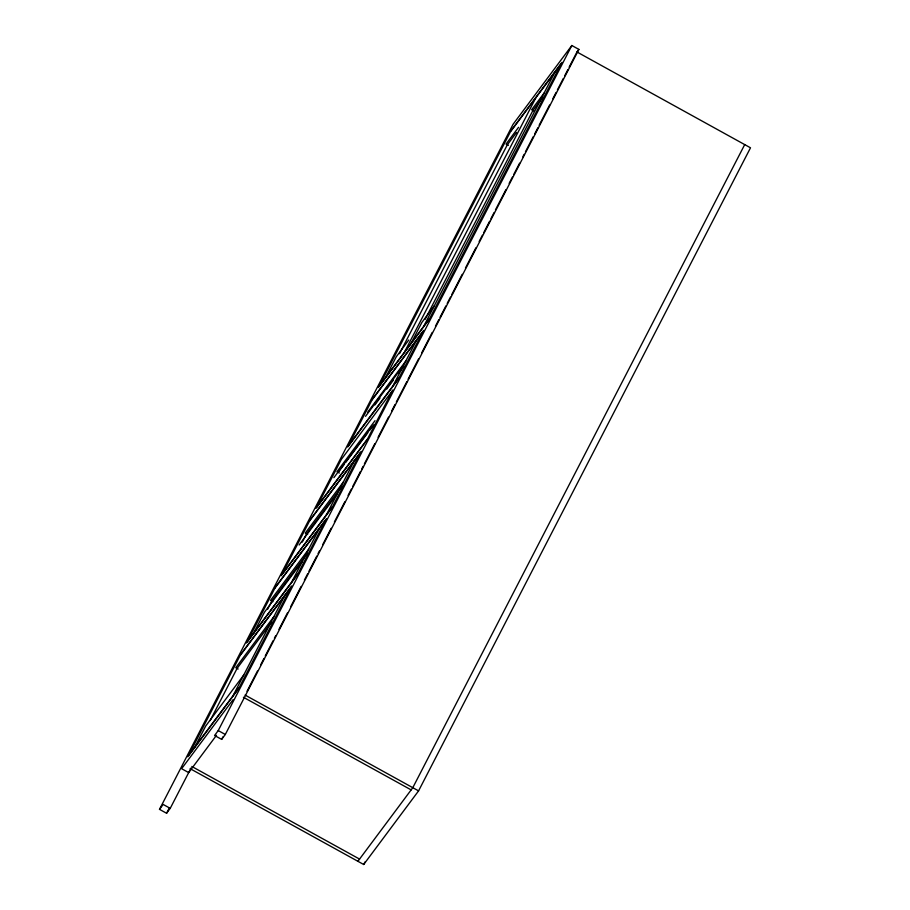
<?xml version="1.0" encoding="UTF-8"?>
<svg xmlns="http://www.w3.org/2000/svg" width="910" height="910" viewBox="0 0 910 910"><rect width="100%" height="100%" fill="white"/><g stroke="black" fill="none" stroke-linecap="round" stroke-linejoin="round"><path stroke-width="1.36" d="M191.066 767.972L170.227 808.353L166.575 813.256L159.5 809.354L513.092 124.272L571.833 45.5L578.896 49.402L225.305 734.484L221.642 739.386L214.578 735.485L218.229 730.582L571.833 45.5M194.899 746.939L205.66 726.089L243.721 675.038M253.628 633.155L264.389 612.305L302.438 561.265M385.533 377.593L396.294 356.743L408.783 339.987M210.153 720.583L237.078 668.418L271.749 621.905M267.517 609.438L271.817 601.101L307.341 553.462M302.257 542.121L306.568 533.783L342.092 486.145M399.524 353.671L507.348 144.781L516.505 132.496M166.575 813.256L169.18 808.216M411.104 343.298L421.865 322.447L434.354 305.692M425.095 319.376L532.919 110.485L542.906 97.086M232.96 695.888L284.614 595.811M291.678 582.116L319.353 528.494M326.428 514.798L354.104 461.177M392.847 386.113L416.518 340.249M423.594 326.542L554.884 72.174M392.176 391.232L367.572 438.893L316.714 507.109L341.307 459.459L392.904 389.969M221.642 739.386L222.95 736.872M247.019 691.27L257.45 671.057M260.704 664.744L263.968 658.419M265.276 655.894L273.102 640.731M274.399 638.206L275.707 635.681M278.972 629.367L287.446 612.942M290.711 606.617L301.142 586.404M304.395 580.091L307.66 573.778M308.968 571.241L316.794 556.09M318.09 553.553L319.399 551.028M322.663 544.715L331.138 528.289M334.391 521.976L344.833 501.763M348.086 495.438L351.351 489.125M352.659 486.6L360.485 471.437M361.782 468.912L363.09 466.386M364.398 463.85L374.829 443.636M378.082 437.323L388.524 417.11M391.778 410.797L395.042 404.472M396.35 401.947L406.781 381.734M408.078 379.208L418.52 358.995M421.774 352.671L432.216 332.457M435.469 326.144L438.734 319.82M440.03 317.294L445.9 305.931M447.208 303.405L450.473 297.081M451.769 294.556L462.212 274.342M465.465 268.029L475.896 247.816M479.161 241.491L482.425 235.178M483.722 232.653L489.591 221.278M490.899 218.753L494.164 212.439M495.461 209.903L505.903 189.689M509.156 183.376L512.421 177.063M513.718 174.527L519.587 163.163M522.852 156.838L524.16 154.313M525.457 151.788L533.283 136.625M534.591 134.1L537.856 127.787M539.152 125.261L549.583 105.048M552.848 98.724L556.112 92.41M557.409 89.885L563.279 78.51M564.587 75.985L567.851 69.672M569.148 67.147L576.974 51.984L750.5 147.795L418.577 790.881L363.693 864.5L190.167 768.688M363.693 864.5L364.99 861.975M744.71 144.599L412.799 787.685L357.903 861.304M510.601 131.279L562.016 62.324M535.717 97.882L510.419 131.813L379.129 386.181L404.427 352.25L535.99 97.506L561.288 63.586L429.998 317.954L404.7 351.886M518.552 127.32L506.062 144.064L508.417 145.373M544.123 93.025L531.633 109.769L533.988 111.077M576.701 52.348L578.896 49.402M378.389 387.444L429.804 318.477M372.247 399.353L423.662 330.398M367.697 412.139L405.758 361.099M365.547 416.314L403.608 365.263M374.909 404.916L379.982 398.102M386.739 389.036L393.507 379.959M398.58 373.146L403.653 366.343M347.643 447.015L399.058 378.06M375.011 420.67L336.95 471.71L339.305 473.018M333.879 477.67L371.928 426.631M338.236 472.426L344.162 464.487M345.846 462.212L367.833 432.728M369.528 430.453L373.76 424.788M315.975 508.372L367.39 439.416M309.821 520.292L361.236 451.326M343.343 482.027L305.282 533.078L307.637 534.375M299.128 544.988L337.189 493.948M281.236 575.689L332.639 506.733M275.082 587.61L326.497 518.643M308.592 549.344L270.532 600.395L272.898 601.692M246.485 643.006L297.9 574.051M240.342 654.916L291.746 585.96M273.853 616.661L235.792 667.712L238.147 669.009M187.756 756.79L239.171 687.823M233.017 699.744L181.613 768.7L188.677 772.601L216.489 735.303M159.5 809.354L163.163 804.451L170.227 808.353M245.063 695.058L418.577 790.881M243.414 697.265L411.149 789.891M218.229 730.582L225.305 734.484M191.817 766.47L359.552 859.097M240.149 655.45L188.495 755.528L239.364 687.3L291.018 587.223L240.149 655.45M274.9 588.133L247.224 641.743L298.082 573.516L325.757 519.906L274.9 588.133M309.639 520.816L281.964 574.426L332.833 506.199L360.508 452.588L309.639 520.816M372.053 399.877L348.382 445.752L399.24 377.525L422.923 331.661L372.053 399.877"/></g></svg>
